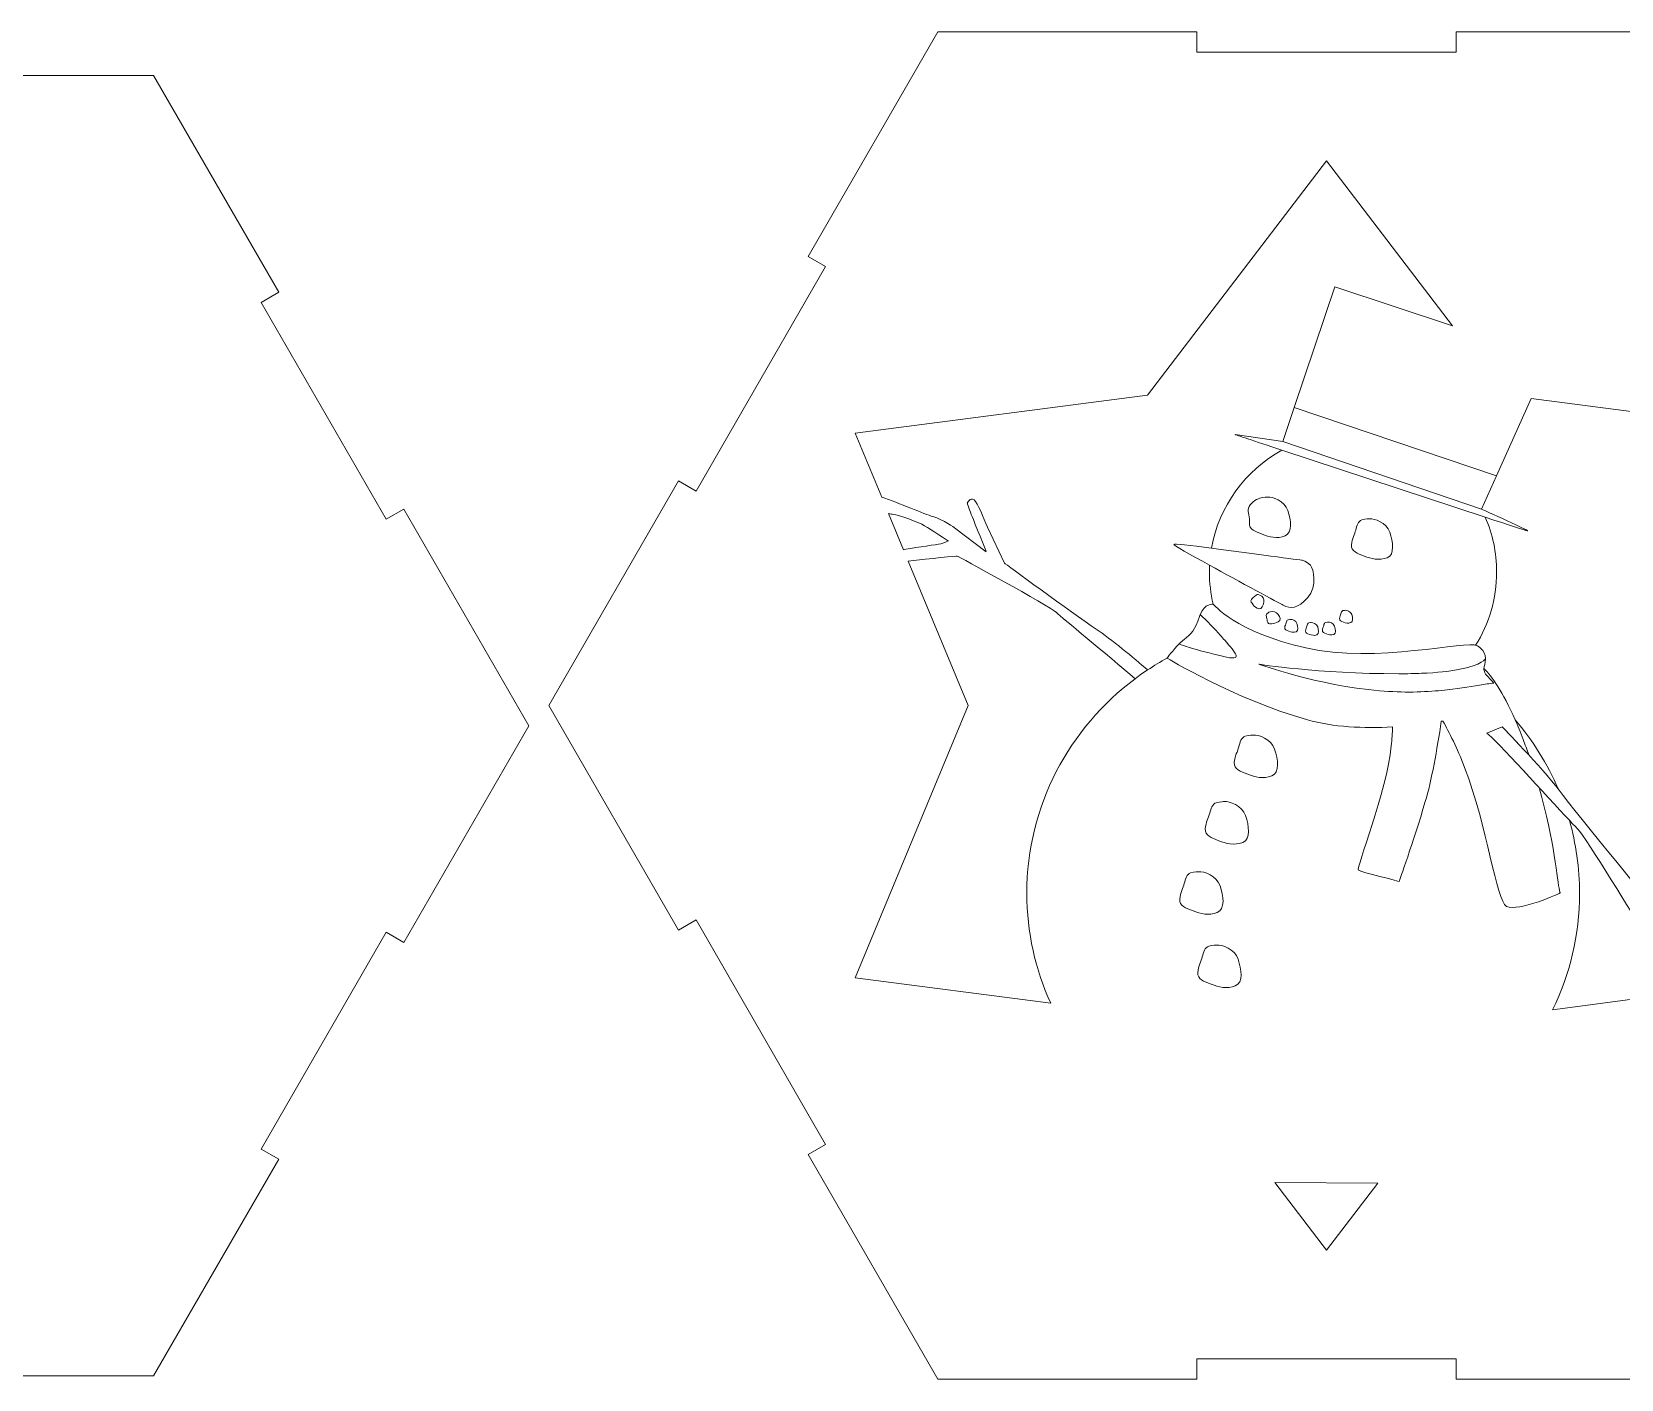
# Model space of a CAD drawing. Header units: millimetres. Extents: x -1983 to 1983, y -412 to 412.
# Drawn here: x 1519.6 to 1755.6, y 206.1 to 406.1 of the extents above; entities that cross this region are included whole.
import ezdxf

# ---------------------------------------------------------------- set-up
doc = ezdxf.new("R2010")
doc.units = ezdxf.units.MM
doc.header["$MEASUREMENT"] = 0
doc.layers.add('Camada 1', color=7, linetype='Continuous')

msp = doc.modelspace()

# ---------------------------------------------------------------- linework, layer by layer
at = {"layer": 'Camada 1', "color": 250, "lineweight": 9}
for points, knots in [([(1769.5867, 206.0891), (1769.5867, 206.0891), (1788.8317, 239.4223), (1788.8317, 239.4223), (1788.8317, 239.4223), (1788.8317, 239.4223), (1786.2337, 240.9223), (1786.2337, 240.9223), (1786.2337, 240.9223), (1786.2337, 240.9223), (1805.4787, 274.2557), (1805.4787, 274.2557), (1805.4787, 274.2557), (1805.4787, 274.2557), (1808.0767, 272.7557), (1808.0767, 272.7557), (1808.0767, 272.7557), (1808.0767, 272.7557), (1827.3218, 306.089), (1827.3218, 306.089), (1827.3218, 306.089), (1827.3218, 306.089), (1808.0767, 339.4223), (1808.0767, 339.4223), (1808.0767, 339.4223), (1808.0767, 339.4223), (1805.4787, 337.9223), (1805.4787, 337.9223), (1805.4787, 337.9223), (1805.4787, 337.9223), (1786.2337, 371.2556), (1786.2337, 371.2556), (1786.2337, 371.2556), (1786.2337, 371.2556), (1788.8317, 372.7556), (1788.8317, 372.7556), (1788.8317, 372.7556), (1788.8317, 372.7556), (1769.5867, 406.0889), (1769.5867, 406.0889), (1769.5867, 406.0889), (1769.5867, 406.0889), (1731.0968, 406.0889), (1731.0968, 406.0889), (1731.0968, 406.0889), (1731.0968, 406.0889), (1731.0968, 403.0889), (1731.0968, 403.0889), (1731.0968, 403.0889), (1731.0968, 403.0889), (1692.6068, 403.0889), (1692.6068, 403.0889), (1692.6068, 403.0889), (1692.6068, 403.0889), (1692.6068, 406.0889), (1692.6068, 406.0889), (1692.6068, 406.0889), (1692.6068, 406.0889), (1654.1168, 406.0889), (1654.1168, 406.0889), (1654.1168, 406.0889), (1654.1168, 406.0889), (1634.8719, 372.7556), (1634.8719, 372.7556), (1634.8719, 372.7556), (1634.8719, 372.7556), (1637.4699, 371.2556), (1637.4699, 371.2556), (1637.4699, 371.2556), (1637.4699, 371.2556), (1618.2249, 337.9223), (1618.2249, 337.9223), (1618.2249, 337.9223), (1618.2249, 337.9223), (1615.6269, 339.4223), (1615.6269, 339.4223), (1615.6269, 339.4223), (1615.6269, 339.4223), (1596.3818, 306.089), (1596.3818, 306.089), (1596.3818, 306.089), (1596.3818, 306.089), (1615.6269, 272.7557), (1615.6269, 272.7557), (1615.6269, 272.7557), (1615.6269, 272.7557), (1618.2249, 274.2557), (1618.2249, 274.2557), (1618.2249, 274.2557), (1618.2249, 274.2557), (1637.4699, 240.9223), (1637.4699, 240.9223), (1637.4699, 240.9223), (1637.4699, 240.9223), (1634.8719, 239.4223), (1634.8719, 239.4223), (1634.8719, 239.4223), (1634.8719, 239.4223), (1654.1168, 206.0891), (1654.1168, 206.0891), (1654.1168, 206.0891), (1654.1168, 206.0891), (1692.6068, 206.0891), (1692.6068, 206.0891), (1692.6068, 206.0891), (1692.6068, 206.0891), (1692.6068, 209.0891), (1692.6068, 209.0891), (1692.6068, 209.0891), (1692.6068, 209.0891), (1731.0968, 209.0891), (1731.0968, 209.0891), (1731.0968, 209.0891), (1731.0968, 209.0891), (1731.0968, 206.0891), (1731.0968, 206.0891), (1731.0968, 206.0891), (1731.0968, 206.0891), (1769.5867, 206.0891), (1769.5867, 206.0891)], [0, 0, 0, 0, 0.03225806, 0.03225806, 0.03225806, 0.03225806, 0.06451613, 0.06451613, 0.06451613, 0.06451613, 0.09677419, 0.09677419, 0.09677419, 0.09677419, 0.12903226, 0.12903226, 0.12903226, 0.12903226, 0.16129032, 0.16129032, 0.16129032, 0.16129032, 0.19354839, 0.19354839, 0.19354839, 0.19354839, 0.22580645, 0.22580645, 0.22580645, 0.22580645, 0.25806452, 0.25806452, 0.25806452, 0.25806452, 0.29032258, 0.29032258, 0.29032258, 0.29032258, 0.32258065, 0.32258065, 0.32258065, 0.32258065, 0.35483871, 0.35483871, 0.35483871, 0.35483871, 0.38709677, 0.38709677, 0.38709677, 0.38709677, 0.41935484, 0.41935484, 0.41935484, 0.41935484, 0.4516129, 0.4516129, 0.4516129, 0.4516129, 0.48387097, 0.48387097, 0.48387097, 0.48387097, 0.51612903, 0.51612903, 0.51612903, 0.51612903, 0.5483871, 0.5483871, 0.5483871, 0.5483871, 0.58064516, 0.58064516, 0.58064516, 0.58064516, 0.61290323, 0.61290323, 0.61290323, 0.61290323, 0.64516129, 0.64516129, 0.64516129, 0.64516129, 0.67741935, 0.67741935, 0.67741935, 0.67741935, 0.70967742, 0.70967742, 0.70967742, 0.70967742, 0.74193548, 0.74193548, 0.74193548, 0.74193548, 0.77419355, 0.77419355, 0.77419355, 0.77419355, 0.80645161, 0.80645161, 0.80645161, 0.80645161, 0.83870968, 0.83870968, 0.83870968, 0.83870968, 0.87096774, 0.87096774, 0.87096774, 0.87096774, 0.90322581, 0.90322581, 0.90322581, 0.90322581, 0.93548387, 0.93548387, 0.93548387, 0.93548387, 1, 1, 1, 1]), ([(1463.3818, 399.589), (1463.3818, 399.589), (1426.2389, 399.589), (1426.2389, 399.589), (1426.2389, 399.589), (1426.2389, 399.589), (1407.6675, 367.4223), (1407.6675, 367.4223), (1407.6675, 367.4223), (1407.6675, 367.4223), (1410.2655, 365.9223), (1410.2655, 365.9223), (1410.2655, 365.9223), (1410.2655, 365.9223), (1391.6941, 333.7557), (1391.6941, 333.7557), (1391.6941, 333.7557), (1391.6941, 333.7557), (1389.096, 335.2557), (1389.096, 335.2557), (1389.096, 335.2557), (1389.096, 335.2557), (1370.5246, 303.089), (1370.5246, 303.089), (1370.5246, 303.089), (1370.5246, 303.089), (1389.096, 270.9223), (1389.096, 270.9223), (1389.096, 270.9223), (1389.096, 270.9223), (1391.6941, 272.4223), (1391.6941, 272.4223), (1391.6941, 272.4223), (1391.6941, 272.4223), (1410.2655, 240.2557), (1410.2655, 240.2557), (1410.2655, 240.2557), (1410.2655, 240.2557), (1407.6675, 238.7557), (1407.6675, 238.7557), (1407.6675, 238.7557), (1407.6675, 238.7557), (1426.2389, 206.589), (1426.2389, 206.589), (1426.2389, 206.589), (1426.2389, 206.589), (1463.3818, 206.589), (1463.3818, 206.589), (1463.3818, 206.589), (1463.3818, 206.589), (1463.3818, 209.589), (1463.3818, 209.589), (1463.3818, 209.589), (1463.3818, 209.589), (1500.5246, 209.589), (1500.5246, 209.589), (1500.5246, 209.589), (1500.5246, 209.589), (1500.5246, 206.589), (1500.5246, 206.589), (1500.5246, 206.589), (1500.5246, 206.589), (1537.6675, 206.589), (1537.6675, 206.589), (1537.6675, 206.589), (1537.6675, 206.589), (1556.2389, 238.7557), (1556.2389, 238.7557), (1556.2389, 238.7557), (1556.2389, 238.7557), (1553.6409, 240.2557), (1553.6409, 240.2557), (1553.6409, 240.2557), (1553.6409, 240.2557), (1572.2123, 272.4223), (1572.2123, 272.4223), (1572.2123, 272.4223), (1572.2123, 272.4223), (1574.8104, 270.9223), (1574.8104, 270.9223), (1574.8104, 270.9223), (1574.8104, 270.9223), (1593.3818, 303.089), (1593.3818, 303.089), (1593.3818, 303.089), (1593.3818, 303.089), (1574.8104, 335.2557), (1574.8104, 335.2557), (1574.8104, 335.2557), (1574.8104, 335.2557), (1572.2123, 333.7557), (1572.2123, 333.7557), (1572.2123, 333.7557), (1572.2123, 333.7557), (1553.6409, 365.9223), (1553.6409, 365.9223), (1553.6409, 365.9223), (1553.6409, 365.9223), (1556.2389, 367.4223), (1556.2389, 367.4223), (1556.2389, 367.4223), (1556.2389, 367.4223), (1537.6675, 399.589), (1537.6675, 399.589), (1537.6675, 399.589), (1537.6675, 399.589), (1500.5246, 399.589), (1500.5246, 399.589), (1500.5246, 399.589), (1500.5246, 399.589), (1500.5246, 396.589), (1500.5246, 396.589), (1500.5246, 396.589), (1500.5246, 396.589), (1463.3818, 396.589), (1463.3818, 396.589), (1463.3818, 396.589), (1463.3818, 396.589), (1463.3818, 399.589), (1463.3818, 399.589)], [0, 0, 0, 0, 0.03225806, 0.03225806, 0.03225806, 0.03225806, 0.06451613, 0.06451613, 0.06451613, 0.06451613, 0.09677419, 0.09677419, 0.09677419, 0.09677419, 0.12903226, 0.12903226, 0.12903226, 0.12903226, 0.16129032, 0.16129032, 0.16129032, 0.16129032, 0.19354839, 0.19354839, 0.19354839, 0.19354839, 0.22580645, 0.22580645, 0.22580645, 0.22580645, 0.25806452, 0.25806452, 0.25806452, 0.25806452, 0.29032258, 0.29032258, 0.29032258, 0.29032258, 0.32258065, 0.32258065, 0.32258065, 0.32258065, 0.35483871, 0.35483871, 0.35483871, 0.35483871, 0.38709677, 0.38709677, 0.38709677, 0.38709677, 0.41935484, 0.41935484, 0.41935484, 0.41935484, 0.4516129, 0.4516129, 0.4516129, 0.4516129, 0.48387097, 0.48387097, 0.48387097, 0.48387097, 0.51612903, 0.51612903, 0.51612903, 0.51612903, 0.5483871, 0.5483871, 0.5483871, 0.5483871, 0.58064516, 0.58064516, 0.58064516, 0.58064516, 0.61290323, 0.61290323, 0.61290323, 0.61290323, 0.64516129, 0.64516129, 0.64516129, 0.64516129, 0.67741935, 0.67741935, 0.67741935, 0.67741935, 0.70967742, 0.70967742, 0.70967742, 0.70967742, 0.74193548, 0.74193548, 0.74193548, 0.74193548, 0.77419355, 0.77419355, 0.77419355, 0.77419355, 0.80645161, 0.80645161, 0.80645161, 0.80645161, 0.83870968, 0.83870968, 0.83870968, 0.83870968, 0.87096774, 0.87096774, 0.87096774, 0.87096774, 0.90322581, 0.90322581, 0.90322581, 0.90322581, 0.93548387, 0.93548387, 0.93548387, 0.93548387, 1, 1, 1, 1]), ([(1711.8518, 386.9177), (1711.8518, 386.9177), (1730.5884, 362.4354), (1730.5884, 362.4354), (1730.5884, 362.4354), (1730.5884, 362.4354), (1713.0828, 368.2416), (1713.0828, 368.2416), (1713.0828, 368.2416), (1713.0828, 368.2416), (1707.0522, 350.3347), (1707.0522, 350.3347), (1707.0522, 350.3347), (1707.0522, 350.3347), (1705.3472, 345.2722), (1705.3472, 345.2722), (1705.3472, 345.2722), (1705.3472, 345.2722), (1698.2831, 346.2994), (1698.2831, 346.2994), (1698.2831, 346.2994), (1698.2831, 346.2994), (1701.0671, 345.379), (1705.2251, 344.0055), (1705.2251, 344.0055), (1699.7991, 340.976), (1695.8665, 335.6854), (1694.7716, 329.4478), (1694.7716, 329.4478), (1691.6153, 329.8456), (1689.1561, 330.1197), (1689.1705, 330.0058), (1689.1705, 330.0058), (1689.1858, 329.8814), (1691.558, 328.5324), (1694.4887, 326.9113), (1694.4887, 326.9113), (1694.4725, 326.5767), (1694.4644, 326.2403), (1694.4644, 325.9018), (1694.4644, 325.9018), (1694.4644, 324.2678), (1694.6572, 322.6773), (1695.0217, 321.1516), (1695.0217, 321.1516), (1695.0217, 321.1516), (1693.7638, 321.2472), (1693.0939, 319.5828), (1693.0939, 319.5828), (1693.0564, 319.4892), (1693.0202, 319.3901), (1692.9866, 319.2851), (1692.9866, 319.2851), (1692.3554, 317.3116), (1691.7238, 316.6799), (1690.6975, 315.8911), (1690.6975, 315.8911), (1690.4756, 315.7197), (1690.2312, 315.4933), (1689.9845, 315.2431), (1689.9845, 315.2431), (1689.0926, 314.3385), (1688.1729, 313.1262), (1688.1729, 313.1262), (1688.1729, 313.1262), (1687.1873, 312.58), (1686.2274, 311.9955), (1685.2947, 311.3742), (1685.2947, 311.3742), (1683.1555, 313.2085), (1679.904, 315.915), (1677.6431, 317.4252), (1677.6431, 317.4252), (1674.002, 319.8577), (1664.0313, 327.2176), (1664.0313, 327.2176), (1664.0313, 327.2176), (1664.0313, 327.2176), (1661.5022, 332.5795), (1661.5022, 332.5795), (1661.5022, 332.5795), (1660.8979, 333.8676), (1660.0852, 336.209), (1659.5075, 336.6152), (1659.5075, 336.6152), (1658.9304, 337.0208), (1658.4974, 336.1608), (1658.4974, 336.1608), (1658.4974, 336.1608), (1658.4974, 336.1608), (1658.888, 334.9364), (1659.2298, 334.1347), (1659.2298, 334.1347), (1659.5721, 333.3328), (1661.3312, 328.9014), (1661.3312, 328.9014), (1661.3312, 328.9014), (1661.3312, 328.9014), (1656.632, 332.4665), (1656.632, 332.4665), (1656.632, 332.4665), (1656.632, 332.4665), (1655.0068, 333.6531), (1653.4029, 334.1339), (1653.4029, 334.1339), (1652.243, 334.4813), (1648.3104, 336.1485), (1645.7948, 337.0187), (1645.7948, 337.0187), (1645.7948, 337.0187), (1641.8523, 346.503), (1641.8523, 346.503), (1641.8523, 346.503), (1641.8523, 346.503), (1685.2521, 352.1613), (1685.2521, 352.1613), (1685.2521, 352.1613), (1685.2521, 352.1613), (1711.8518, 386.9177), (1711.8518, 386.9177)], [0, 0, 0, 0, 0.03225806, 0.03225806, 0.03225806, 0.03225806, 0.06451613, 0.06451613, 0.06451613, 0.06451613, 0.09677419, 0.09677419, 0.09677419, 0.09677419, 0.12903226, 0.12903226, 0.12903226, 0.12903226, 0.16129032, 0.16129032, 0.16129032, 0.16129032, 0.19354839, 0.19354839, 0.19354839, 0.19354839, 0.22580645, 0.22580645, 0.22580645, 0.22580645, 0.25806452, 0.25806452, 0.25806452, 0.25806452, 0.29032258, 0.29032258, 0.29032258, 0.29032258, 0.32258065, 0.32258065, 0.32258065, 0.32258065, 0.35483871, 0.35483871, 0.35483871, 0.35483871, 0.38709677, 0.38709677, 0.38709677, 0.38709677, 0.41935484, 0.41935484, 0.41935484, 0.41935484, 0.4516129, 0.4516129, 0.4516129, 0.4516129, 0.48387097, 0.48387097, 0.48387097, 0.48387097, 0.51612903, 0.51612903, 0.51612903, 0.51612903, 0.5483871, 0.5483871, 0.5483871, 0.5483871, 0.58064516, 0.58064516, 0.58064516, 0.58064516, 0.61290323, 0.61290323, 0.61290323, 0.61290323, 0.64516129, 0.64516129, 0.64516129, 0.64516129, 0.67741935, 0.67741935, 0.67741935, 0.67741935, 0.70967742, 0.70967742, 0.70967742, 0.70967742, 0.74193548, 0.74193548, 0.74193548, 0.74193548, 0.77419355, 0.77419355, 0.77419355, 0.77419355, 0.80645161, 0.80645161, 0.80645161, 0.80645161, 0.83870968, 0.83870968, 0.83870968, 0.83870968, 0.87096774, 0.87096774, 0.87096774, 0.87096774, 0.90322581, 0.90322581, 0.90322581, 0.90322581, 0.93548387, 0.93548387, 0.93548387, 0.93548387, 1, 1, 1, 1]), ([(1742.2655, 351.664), (1742.2655, 351.664), (1781.8513, 346.503), (1781.8513, 346.503), (1781.8513, 346.503), (1781.8513, 346.503), (1765.0514, 306.089), (1765.0514, 306.089), (1765.0514, 306.089), (1765.0514, 306.089), (1781.8513, 265.675), (1781.8513, 265.675), (1781.8513, 265.675), (1781.8513, 265.675), (1767.2055, 263.7654), (1767.2055, 263.7654), (1767.2055, 263.7654), (1766.1724, 266.16), (1764.7145, 269.1867), (1764.3597, 270.1766), (1764.3597, 270.1766), (1764.0415, 271.0646), (1763.4992, 271.9481), (1763.0867, 272.5501), (1763.0867, 272.5501), (1763.0867, 272.5501), (1767.6042, 271.0261), (1768.4232, 270.7264), (1768.4232, 270.7264), (1769.2419, 270.4269), (1770.4847, 270.101), (1770.4847, 270.101), (1770.4847, 270.101), (1770.4847, 270.101), (1771.3213, 270.5787), (1770.8854, 271.1342), (1770.8854, 271.1342), (1770.4496, 271.6892), (1768.069, 272.3779), (1766.7508, 272.9135), (1766.7508, 272.9135), (1766.7508, 272.9135), (1761.2634, 275.158), (1761.2634, 275.158), (1761.2634, 275.158), (1761.2634, 275.158), (1749.0213, 289.9982), (1746.4015, 293.5058), (1746.4015, 293.5058), (1746.3643, 293.5556), (1746.3264, 293.6062), (1746.288, 293.6565), (1746.288, 293.6565), (1744.6801, 297.421), (1742.5016, 300.8946), (1739.8581, 303.9743), (1739.8581, 303.9743), (1738.0228, 308.1555), (1736.4231, 310.407), (1735.228, 311.5887), (1735.228, 311.5887), (1735.2547, 311.9641), (1735.4343, 312.3523), (1735.4717, 312.9897), (1735.4717, 312.9897), (1735.4737, 313.0196), (1735.4745, 313.0496), (1735.475, 313.0791), (1735.475, 313.0791), (1735.4913, 314.3596), (1734.2084, 314.9632), (1734.2084, 314.9632), (1734.2084, 314.9632), (1734.1557, 314.9951), (1734.0864, 315.0207), (1734.0011, 315.0412), (1734.0011, 315.0412), (1735.982, 318.2041), (1737.1238, 321.9225), (1737.1238, 325.9018), (1737.1238, 325.9018), (1737.1238, 328.7903), (1736.5221, 331.5412), (1735.4347, 334.0419), (1735.4347, 334.0419), (1738.9966, 332.8717), (1741.403, 332.085), (1741.6558, 332.0127), (1741.6558, 332.0127), (1742.7604, 331.6973), (1734.8648, 335.2449), (1734.8648, 335.2449), (1734.8648, 335.2449), (1734.8648, 335.2449), (1737.0902, 340.1823), (1737.0902, 340.1823), (1737.0902, 340.1823), (1737.0902, 340.1823), (1742.2655, 351.664), (1742.2655, 351.664)], [0, 0, 0, 0, 0.03846154, 0.03846154, 0.03846154, 0.03846154, 0.07692308, 0.07692308, 0.07692308, 0.07692308, 0.11538462, 0.11538462, 0.11538462, 0.11538462, 0.15384615, 0.15384615, 0.15384615, 0.15384615, 0.19230769, 0.19230769, 0.19230769, 0.19230769, 0.23076923, 0.23076923, 0.23076923, 0.23076923, 0.26923077, 0.26923077, 0.26923077, 0.26923077, 0.30769231, 0.30769231, 0.30769231, 0.30769231, 0.34615385, 0.34615385, 0.34615385, 0.34615385, 0.38461538, 0.38461538, 0.38461538, 0.38461538, 0.42307692, 0.42307692, 0.42307692, 0.42307692, 0.46153846, 0.46153846, 0.46153846, 0.46153846, 0.5, 0.5, 0.5, 0.5, 0.53846154, 0.53846154, 0.53846154, 0.53846154, 0.57692308, 0.57692308, 0.57692308, 0.57692308, 0.61538462, 0.61538462, 0.61538462, 0.61538462, 0.65384615, 0.65384615, 0.65384615, 0.65384615, 0.69230769, 0.69230769, 0.69230769, 0.69230769, 0.73076923, 0.73076923, 0.73076923, 0.73076923, 0.76923077, 0.76923077, 0.76923077, 0.76923077, 0.80769231, 0.80769231, 0.80769231, 0.80769231, 0.84615385, 0.84615385, 0.84615385, 0.84615385, 0.88461538, 0.88461538, 0.88461538, 0.88461538, 0.92307692, 0.92307692, 0.92307692, 0.92307692, 1, 1, 1, 1]), ([(1703.102, 337.0303), (1703.8124, 337.1093), (1705.6279, 336.4779), (1706.1013, 335.057), (1706.1013, 335.057), (1706.575, 333.6363), (1706.8908, 331.7421), (1705.7067, 331.2684), (1705.7067, 331.2684), (1704.5227, 330.7948), (1703.3388, 331.1104), (1702.3128, 331.5052), (1702.3128, 331.5052), (1701.2865, 331.8999), (1700.3395, 332.2155), (1700.4185, 333.1627), (1700.4185, 333.1627), (1700.4973, 334.11), (1700.1024, 334.7416), (1700.2605, 335.3728), (1700.2605, 335.3728), (1700.4183, 336.0043), (1701.4051, 336.7147), (1701.9575, 336.8725), (1701.9575, 336.8725), (1702.5102, 337.0305), (1703.102, 337.0303), (1703.102, 337.0303)], [0, 0, 0, 0, 0.125, 0.125, 0.125, 0.125, 0.25, 0.25, 0.25, 0.25, 0.375, 0.375, 0.375, 0.375, 0.5, 0.5, 0.5, 0.5, 0.625, 0.625, 0.625, 0.625, 0.75, 0.75, 0.75, 0.75, 1, 1, 1, 1]), ([(1649.0376, 329.2178), (1649.0376, 329.2178), (1646.8028, 334.5937), (1646.8028, 334.5937), (1646.8028, 334.5937), (1647.102, 334.5158), (1647.3459, 334.4628), (1647.4958, 334.4488), (1647.4958, 334.4488), (1648.3459, 334.369), (1651.238, 333.3263), (1652.1735, 332.7545), (1652.1735, 332.7545), (1653.1093, 332.1825), (1655.702, 330.5311), (1655.702, 330.5311), (1655.702, 330.5311), (1655.702, 330.5311), (1655.2156, 330.2689), (1654.5849, 330.1089), (1654.5849, 330.1089), (1653.9543, 329.9485), (1651.1743, 329.6166), (1649.3834, 329.2796), (1649.3834, 329.2796), (1649.2785, 329.26), (1649.1625, 329.2394), (1649.0376, 329.2178)], [0, 0, 0, 0, 0.125, 0.125, 0.125, 0.125, 0.25, 0.25, 0.25, 0.25, 0.375, 0.375, 0.375, 0.375, 0.5, 0.5, 0.5, 0.5, 0.625, 0.625, 0.625, 0.625, 0.75, 0.75, 0.75, 0.75, 1, 1, 1, 1]), ([(1718.2567, 333.7944), (1718.9672, 333.8732), (1720.7824, 333.2417), (1721.2561, 331.8211), (1721.2561, 331.8211), (1721.7297, 330.4002), (1722.0455, 328.5059), (1720.8615, 328.0325), (1720.8615, 328.0325), (1719.6774, 327.5589), (1718.4935, 327.8745), (1717.4675, 328.2691), (1717.4675, 328.2691), (1716.4412, 328.6639), (1715.4942, 328.9795), (1715.5732, 329.9266), (1715.5732, 329.9266), (1715.652, 330.8738), (1716.0466, 331.5055), (1716.2044, 332.1367), (1716.2044, 332.1367), (1716.3624, 332.7681), (1716.5599, 333.4788), (1717.1123, 333.6366), (1717.1123, 333.6366), (1717.6649, 333.7946), (1718.2567, 333.7944), (1718.2567, 333.7944)], [0, 0, 0, 0, 0.125, 0.125, 0.125, 0.125, 0.25, 0.25, 0.25, 0.25, 0.375, 0.375, 0.375, 0.375, 0.5, 0.5, 0.5, 0.5, 0.625, 0.625, 0.625, 0.625, 0.75, 0.75, 0.75, 0.75, 1, 1, 1, 1]), ([(1670.9015, 261.8877), (1670.9015, 261.8877), (1641.8523, 265.675), (1641.8523, 265.675), (1641.8523, 265.675), (1641.8523, 265.675), (1658.6522, 306.089), (1658.6522, 306.089), (1658.6522, 306.089), (1658.6522, 306.089), (1649.7364, 327.5369), (1649.7364, 327.5369), (1649.7364, 327.5369), (1652.9846, 327.8915), (1657.0068, 328.2749), (1657.0068, 328.2749), (1657.0068, 328.2749), (1657.0068, 328.2749), (1670.65, 320.9199), (1671.7407, 319.8941), (1671.7407, 319.8941), (1672.5213, 319.1596), (1679.2715, 313.6502), (1683.4506, 310.0711), (1683.4506, 310.0711), (1673.6616, 302.7437), (1667.3491, 291.2068), (1667.3491, 278.2282), (1667.3491, 278.2282), (1667.3491, 272.4084), (1668.6186, 266.8786), (1670.9015, 261.8877)], [0, 0, 0, 0, 0.11111111, 0.11111111, 0.11111111, 0.11111111, 0.22222222, 0.22222222, 0.22222222, 0.22222222, 0.33333333, 0.33333333, 0.33333333, 0.33333333, 0.44444444, 0.44444444, 0.44444444, 0.44444444, 0.55555556, 0.55555556, 0.55555556, 0.55555556, 0.66666667, 0.66666667, 0.66666667, 0.66666667, 0.77777778, 0.77777778, 0.77777778, 0.77777778, 1, 1, 1, 1]), ([(1702.0667, 322.4355), (1702.2738, 322.3412), (1702.6673, 321.8724), (1702.5649, 321.4065), (1702.5649, 321.4065), (1702.4626, 320.9406), (1702.2398, 320.3712), (1701.8385, 320.4349), (1701.8385, 320.4349), (1701.4374, 320.4986), (1701.1651, 320.7783), (1700.9492, 321.0536), (1700.9492, 321.0536), (1700.733, 321.329), (1700.5255, 321.5699), (1700.7016, 321.8159), (1700.7016, 321.8159), (1700.8777, 322.062), (1701.0887, 322.1705), (1701.235, 322.3173), (1701.235, 322.3173), (1701.3812, 322.4644), (1701.5511, 322.6263), (1701.7281, 322.5793), (1701.7281, 322.5793), (1701.905, 322.5324), (1702.0667, 322.4355), (1702.0667, 322.4355)], [0, 0, 0, 0, 0.125, 0.125, 0.125, 0.125, 0.25, 0.25, 0.25, 0.25, 0.375, 0.375, 0.375, 0.375, 0.5, 0.5, 0.5, 0.5, 0.625, 0.625, 0.625, 0.625, 0.75, 0.75, 0.75, 0.75, 1, 1, 1, 1]), ([(1703.2803, 319.924), (1703.4654, 320.0566), (1704.068, 320.1636), (1704.4208, 319.8427), (1704.4208, 319.8427), (1704.7735, 319.5214), (1705.156, 319.0442), (1704.9005, 318.7283), (1704.9005, 318.7283), (1704.6454, 318.4125), (1704.2671, 318.3161), (1703.9205, 318.2661), (1703.9205, 318.2661), (1703.5741, 318.216), (1703.262, 318.1563), (1703.1364, 318.4319), (1703.1364, 318.4319), (1703.0109, 318.7075), (1703.0221, 318.9443), (1702.9681, 319.1443), (1702.9681, 319.1443), (1702.9136, 319.3443), (1702.8579, 319.5723), (1702.9868, 319.7021), (1702.9868, 319.7021), (1703.1158, 319.8321), (1703.2803, 319.924), (1703.2803, 319.924)], [0, 0, 0, 0, 0.125, 0.125, 0.125, 0.125, 0.25, 0.25, 0.25, 0.25, 0.375, 0.375, 0.375, 0.375, 0.5, 0.5, 0.5, 0.5, 0.625, 0.625, 0.625, 0.625, 0.75, 0.75, 0.75, 0.75, 1, 1, 1, 1]), ([(1706.5087, 318.8784), (1706.7349, 318.9034), (1707.313, 318.7025), (1707.4637, 318.25), (1707.4637, 318.25), (1707.6146, 317.7975), (1707.7153, 317.194), (1707.3381, 317.0433), (1707.3381, 317.0433), (1706.961, 316.8926), (1706.584, 316.9931), (1706.2572, 317.1189), (1706.2572, 317.1189), (1705.9304, 317.2446), (1705.6288, 317.3449), (1705.654, 317.6465), (1705.654, 317.6465), (1705.679, 317.9484), (1705.8047, 318.1494), (1705.8551, 318.3505), (1705.8551, 318.3505), (1705.9052, 318.5516), (1705.9681, 318.7779), (1706.144, 318.8282), (1706.144, 318.8282), (1706.3201, 318.8784), (1706.5087, 318.8784), (1706.5087, 318.8784)], [0, 0, 0, 0, 0.125, 0.125, 0.125, 0.125, 0.25, 0.25, 0.25, 0.25, 0.375, 0.375, 0.375, 0.375, 0.5, 0.5, 0.5, 0.5, 0.625, 0.625, 0.625, 0.625, 0.75, 0.75, 0.75, 0.75, 1, 1, 1, 1]), ([(1714.6406, 320.2207), (1714.8669, 320.2461), (1715.4449, 320.0448), (1715.5958, 319.5923), (1715.5958, 319.5923), (1715.7465, 319.14), (1715.8473, 318.5367), (1715.4701, 318.3858), (1715.4701, 318.3858), (1715.0929, 318.2351), (1714.7159, 318.3354), (1714.3891, 318.4614), (1714.3891, 318.4614), (1714.0623, 318.5869), (1713.7607, 318.6874), (1713.7859, 318.9893), (1713.7859, 318.9893), (1713.8109, 319.2909), (1713.9366, 319.492), (1713.987, 319.693), (1713.987, 319.693), (1714.0372, 319.8939), (1714.1, 320.1204), (1714.2759, 320.1707), (1714.2759, 320.1707), (1714.452, 320.2209), (1714.6406, 320.2207), (1714.6406, 320.2207)], [0, 0, 0, 0, 0.125, 0.125, 0.125, 0.125, 0.25, 0.25, 0.25, 0.25, 0.375, 0.375, 0.375, 0.375, 0.5, 0.5, 0.5, 0.5, 0.625, 0.625, 0.625, 0.625, 0.75, 0.75, 0.75, 0.75, 1, 1, 1, 1]), ([(1709.5892, 318.4052), (1709.8154, 318.4308), (1710.3935, 318.2295), (1710.5442, 317.777), (1710.5442, 317.777), (1710.6951, 317.3245), (1710.7956, 316.7212), (1710.4187, 316.5705), (1710.4187, 316.5705), (1710.0415, 316.4198), (1709.6645, 316.5202), (1709.3377, 316.6459), (1709.3377, 316.6459), (1709.0107, 316.7716), (1708.7091, 316.8722), (1708.7345, 317.1738), (1708.7345, 317.1738), (1708.7595, 317.4754), (1708.8852, 317.6767), (1708.9353, 317.8775), (1708.9353, 317.8775), (1708.9857, 318.0784), (1709.0486, 318.3051), (1709.2245, 318.3555), (1709.2245, 318.3555), (1709.4004, 318.4054), (1709.5892, 318.4052), (1709.5892, 318.4052)], [0, 0, 0, 0, 0.125, 0.125, 0.125, 0.125, 0.25, 0.25, 0.25, 0.25, 0.375, 0.375, 0.375, 0.375, 0.5, 0.5, 0.5, 0.5, 0.625, 0.625, 0.625, 0.625, 0.75, 0.75, 0.75, 0.75, 1, 1, 1, 1]), ([(1712.0957, 318.4762), (1712.322, 318.5014), (1712.9, 318.3001), (1713.0507, 317.8478), (1713.0507, 317.8478), (1713.2016, 317.3953), (1713.3024, 316.7921), (1712.9252, 316.6409), (1712.9252, 316.6409), (1712.548, 316.4905), (1712.1711, 316.5908), (1711.8443, 316.7167), (1711.8443, 316.7167), (1711.5175, 316.8424), (1711.2158, 316.9428), (1711.241, 317.2446), (1711.241, 317.2446), (1711.266, 317.546), (1711.3917, 317.7471), (1711.4421, 317.9484), (1711.4421, 317.9484), (1711.4923, 318.1494), (1711.5551, 318.3757), (1711.731, 318.4259), (1711.731, 318.4259), (1711.9071, 318.4765), (1712.0957, 318.4762), (1712.0957, 318.4762)], [0, 0, 0, 0, 0.125, 0.125, 0.125, 0.125, 0.25, 0.25, 0.25, 0.25, 0.375, 0.375, 0.375, 0.375, 0.5, 0.5, 0.5, 0.5, 0.625, 0.625, 0.625, 0.625, 0.75, 0.75, 0.75, 0.75, 1, 1, 1, 1]), ([(1700.9845, 301.6907), (1701.7315, 301.7736), (1703.6404, 301.1097), (1704.1386, 299.6156), (1704.1386, 299.6156), (1704.6365, 298.1213), (1704.9685, 296.1293), (1703.7235, 295.6314), (1703.7235, 295.6314), (1702.4783, 295.1334), (1701.2333, 295.4654), (1700.1543, 295.8802), (1700.1543, 295.8802), (1699.0751, 296.2955), (1698.0792, 296.6273), (1698.1623, 297.6234), (1698.1623, 297.6234), (1698.2454, 298.6195), (1698.6602, 299.2839), (1698.826, 299.9476), (1698.826, 299.9476), (1698.9922, 300.6115), (1699.1998, 301.3586), (1699.7808, 301.5248), (1699.7808, 301.5248), (1700.3619, 301.6907), (1700.9845, 301.6907), (1700.9845, 301.6907)], [0, 0, 0, 0, 0.125, 0.125, 0.125, 0.125, 0.25, 0.25, 0.25, 0.25, 0.375, 0.375, 0.375, 0.375, 0.5, 0.5, 0.5, 0.5, 0.625, 0.625, 0.625, 0.625, 0.75, 0.75, 0.75, 0.75, 1, 1, 1, 1]), ([(1696.6736, 291.8318), (1697.4206, 291.9149), (1699.3296, 291.251), (1699.8277, 289.7569), (1699.8277, 289.7569), (1700.3257, 288.2626), (1700.6577, 286.2706), (1699.4127, 285.7726), (1699.4127, 285.7726), (1698.1675, 285.2747), (1696.9225, 285.6064), (1695.8435, 286.0217), (1695.8435, 286.0217), (1694.7642, 286.4366), (1693.7683, 286.7687), (1693.8514, 287.7646), (1693.8514, 287.7646), (1693.9345, 288.7606), (1694.3494, 289.4251), (1694.5154, 290.0889), (1694.5154, 290.0889), (1694.6814, 290.7528), (1694.8891, 291.5), (1695.4699, 291.666), (1695.4699, 291.666), (1696.051, 291.8322), (1696.6736, 291.8318), (1696.6736, 291.8318)], [0, 0, 0, 0, 0.125, 0.125, 0.125, 0.125, 0.25, 0.25, 0.25, 0.25, 0.375, 0.375, 0.375, 0.375, 0.5, 0.5, 0.5, 0.5, 0.625, 0.625, 0.625, 0.625, 0.75, 0.75, 0.75, 0.75, 1, 1, 1, 1]), ([(1757.708, 262.5273), (1757.708, 262.5273), (1745.4297, 260.9265), (1745.4297, 260.9265), (1745.4297, 260.9265), (1747.9983, 266.1645), (1749.4366, 272.0321), (1749.4366, 278.2282), (1749.4366, 278.2282), (1749.4366, 281.9819), (1748.9089, 285.6157), (1747.921, 289.0615), (1747.921, 289.0615), (1748.5507, 288.3853), (1748.9983, 287.9123), (1749.1767, 287.7418), (1749.1767, 287.7418), (1750.2585, 286.7065), (1758.3194, 273.4681), (1758.3194, 273.4681), (1758.3194, 273.4681), (1758.3194, 273.4681), (1757.9483, 264.7385), (1757.7138, 262.5796), (1757.7138, 262.5796), (1757.7138, 262.5796), (1757.708, 262.5273), (1757.708, 262.5273)], [0, 0, 0, 0, 0.125, 0.125, 0.125, 0.125, 0.25, 0.25, 0.25, 0.25, 0.375, 0.375, 0.375, 0.375, 0.5, 0.5, 0.5, 0.5, 0.625, 0.625, 0.625, 0.625, 0.75, 0.75, 0.75, 0.75, 1, 1, 1, 1]), ([(1692.8848, 281.4131), (1693.6318, 281.496), (1695.541, 280.8323), (1696.0389, 279.3382), (1696.0389, 279.3382), (1696.5369, 277.8439), (1696.8691, 275.8519), (1695.6239, 275.3539), (1695.6239, 275.3539), (1694.3787, 274.8558), (1693.1339, 275.188), (1692.0547, 275.603), (1692.0547, 275.603), (1690.9755, 276.0179), (1689.9795, 276.3498), (1690.0626, 277.346), (1690.0626, 277.346), (1690.1457, 278.3419), (1690.5606, 279.0062), (1690.7266, 279.67), (1690.7266, 279.67), (1690.8926, 280.3341), (1691.1003, 281.0814), (1691.6814, 281.2473), (1691.6814, 281.2473), (1692.2622, 281.4133), (1692.8848, 281.4131), (1692.8848, 281.4131)], [0, 0, 0, 0, 0.125, 0.125, 0.125, 0.125, 0.25, 0.25, 0.25, 0.25, 0.375, 0.375, 0.375, 0.375, 0.5, 0.5, 0.5, 0.5, 0.625, 0.625, 0.625, 0.625, 0.75, 0.75, 0.75, 0.75, 1, 1, 1, 1]), ([(1695.5685, 270.5208), (1696.3156, 270.6037), (1698.2245, 269.9395), (1698.7227, 268.4457), (1698.7227, 268.4457), (1699.2206, 266.9516), (1699.5526, 264.9596), (1698.3076, 264.4614), (1698.3076, 264.4614), (1697.0624, 263.9633), (1695.8174, 264.2954), (1694.7382, 264.7103), (1694.7382, 264.7103), (1693.6592, 265.1256), (1692.6633, 265.4575), (1692.7464, 266.4537), (1692.7464, 266.4537), (1692.8293, 267.4496), (1693.2443, 268.1139), (1693.4101, 268.7779), (1693.4101, 268.7779), (1693.5763, 269.4416), (1693.7838, 270.1888), (1694.3649, 270.3548), (1694.3649, 270.3548), (1694.9459, 270.521), (1695.5685, 270.5208), (1695.5685, 270.5208)], [0, 0, 0, 0, 0.125, 0.125, 0.125, 0.125, 0.25, 0.25, 0.25, 0.25, 0.375, 0.375, 0.375, 0.375, 0.5, 0.5, 0.5, 0.5, 0.625, 0.625, 0.625, 0.625, 0.75, 0.75, 0.75, 0.75, 1, 1, 1, 1]), ([(1719.4548, 235.1946), (1719.4548, 235.1946), (1711.8518, 225.2603), (1711.8518, 225.2603), (1711.8518, 225.2603), (1711.8518, 225.2603), (1704.1928, 235.2678), (1704.1928, 235.2678), (1704.1928, 235.2678), (1704.1928, 235.2678), (1719.4548, 235.1946), (1719.4548, 235.1946)], [0, 0, 0, 0, 0.25, 0.25, 0.25, 0.25, 0.5, 0.5, 0.5, 0.5, 1, 1, 1, 1])]:
    msp.add_open_spline(points, degree=3, knots=knots, dxfattribs=at)
at = {"layer": 'Camada 1', "color": 240, "lineweight": 9}
for points in [[(1707.0522, 350.3347), (1707.0522, 350.3347), (1737.0902, 340.1824), (1737.0902, 340.1824)], [(1705.3472, 345.2723), (1705.3472, 345.2723), (1734.8649, 335.245), (1734.8649, 335.245)], [(1735.4347, 334.0419), (1735.4347, 334.0419), (1705.225, 344.0054), (1705.225, 344.0054)], [(1685.2948, 311.3742), (1684.7045, 311.0244), (1684.0898, 310.59), (1683.4507, 310.0712)]]:
    msp.add_open_spline(points, degree=3, dxfattribs=at)
for points, knots in [([(1694.4888, 326.9114), (1698.8283, 324.5207), (1704.8261, 321.2817), (1705.4302, 320.9685), (1705.4302, 320.9685), (1706.4958, 320.4159), (1707.6009, 320.4159), (1709.0611, 322.1129), (1709.0611, 322.1129), (1710.5213, 323.81), (1709.9687, 326.3355), (1709.4557, 326.9277), (1709.4557, 326.9277), (1708.9428, 327.5196), (1708.2322, 327.6379), (1708.2322, 327.6379), (1708.2322, 327.6379), (1708.2322, 327.6379), (1700.3141, 328.7403), (1694.7716, 329.4479)], [0, 0, 0, 0, 0.16666667, 0.16666667, 0.16666667, 0.16666667, 0.33333333, 0.33333333, 0.33333333, 0.33333333, 0.5, 0.5, 0.5, 0.5, 0.66666667, 0.66666667, 0.66666667, 0.66666667, 1, 1, 1, 1]), ([(1695.0217, 321.1516), (1695.0217, 321.1516), (1698.3541, 316.996), (1708.7728, 314.628), (1708.7728, 314.628), (1719.1918, 312.2602), (1732.7792, 315.8261), (1734.2085, 314.9632)], [0, 0, 0, 0, 0.33333333, 0.33333333, 0.33333333, 0.33333333, 1, 1, 1, 1]), ([(1689.9846, 315.2431), (1690.3801, 315.0615), (1690.8528, 314.8895), (1691.3764, 314.7239), (1691.3764, 314.7239), (1692.8386, 314.2616), (1694.7015, 313.848), (1696.4204, 313.4034), (1696.4204, 313.4034), (1699.7747, 312.5353), (1698.3145, 313.9164), (1696.7358, 315.7714), (1696.7358, 315.7714), (1696.5335, 316.0094), (1696.3235, 316.251), (1696.1077, 316.4947), (1696.1077, 316.4947), (1695.1856, 317.5343), (1694.1527, 318.6079), (1693.0939, 319.5828)], [0, 0, 0, 0, 0.16666667, 0.16666667, 0.16666667, 0.16666667, 0.33333333, 0.33333333, 0.33333333, 0.33333333, 0.5, 0.5, 0.5, 0.5, 0.66666667, 0.66666667, 0.66666667, 0.66666667, 1, 1, 1, 1]), ([(1743.4292, 293.9181), (1745.7024, 285.9488), (1746.1603, 280.0475), (1746.4532, 278.6397), (1746.4532, 278.6397), (1746.4972, 278.4278), (1746.5376, 278.3178), (1746.5798, 278.3178), (1746.5798, 278.3178), (1746.9807, 278.3178), (1740.1862, 275.3976), (1738.6077, 276.2659), (1738.6077, 276.2659), (1737.0288, 277.134), (1735.7651, 288.0265), (1732.371, 296.867), (1732.371, 296.867), (1731.2364, 299.8225), (1730.1098, 302.071), (1729.1394, 303.7876), (1729.1394, 303.7876), (1729.063, 303.7743), (1728.9863, 303.7609), (1728.9092, 303.7476), (1728.9092, 303.7476), (1728.2874, 299.6598), (1727.438, 294.8177), (1726.5295, 291.8152), (1726.5295, 291.8152), (1724.7138, 285.8164), (1722.6617, 279.9756), (1722.6617, 279.9756), (1722.6617, 279.9756), (1722.6617, 279.9756), (1716.9786, 281.396), (1716.5838, 281.6325), (1716.5838, 281.6325), (1716.1893, 281.8698), (1720.8464, 293.3147), (1721.4779, 300.1027), (1721.4779, 300.1027), (1721.5681, 301.0738), (1721.6326, 302.0148), (1721.6788, 302.9147), (1721.6788, 302.9147), (1717.3692, 302.6678), (1712.834, 302.8788), (1709.0098, 303.9716), (1709.0098, 303.9716), (1697.9597, 307.1287), (1688.1728, 313.1261), (1688.1728, 313.1261)], [0, 0, 0, 0, 0.07142857, 0.07142857, 0.07142857, 0.07142857, 0.14285714, 0.14285714, 0.14285714, 0.14285714, 0.21428571, 0.21428571, 0.21428571, 0.21428571, 0.28571429, 0.28571429, 0.28571429, 0.28571429, 0.35714286, 0.35714286, 0.35714286, 0.35714286, 0.42857143, 0.42857143, 0.42857143, 0.42857143, 0.5, 0.5, 0.5, 0.5, 0.57142857, 0.57142857, 0.57142857, 0.57142857, 0.64285714, 0.64285714, 0.64285714, 0.64285714, 0.71428571, 0.71428571, 0.71428571, 0.71428571, 0.78571429, 0.78571429, 0.78571429, 0.78571429, 0.85714286, 0.85714286, 0.85714286, 0.85714286, 1, 1, 1, 1]), ([(1735.475, 313.079), (1735.475, 313.079), (1735.1225, 312.0903), (1731.4328, 311.4148), (1731.4328, 311.4148), (1730.0949, 311.1701), (1728.3185, 310.9667), (1725.9614, 310.8665), (1725.9614, 310.8665), (1724.9476, 310.8235), (1723.8261, 310.7994), (1722.586, 310.7994), (1722.586, 310.7994), (1710.5096, 310.7994), (1701.8275, 312.2201), (1701.8275, 312.2201), (1701.8275, 312.2201), (1701.8275, 312.2201), (1710.5096, 309.0629), (1719.7447, 308.2734), (1719.7447, 308.2734), (1723.3303, 307.967), (1726.3921, 308.0772), (1728.9908, 308.3311), (1728.9908, 308.3311), (1731.1633, 308.543), (1733.0116, 308.8558), (1734.5716, 309.11), (1734.5716, 309.11), (1735.3546, 309.2377), (1736.0646, 309.3504), (1736.7065, 309.4284), (1736.7065, 309.4284), (1736.5375, 309.635), (1736.3376, 309.8478), (1736.1035, 310.0693), (1736.1035, 310.0693), (1735.3576, 310.7738), (1735.1992, 311.1735), (1735.2281, 311.5886)], [0, 0, 0, 0, 0.09090909, 0.09090909, 0.09090909, 0.09090909, 0.18181818, 0.18181818, 0.18181818, 0.18181818, 0.27272727, 0.27272727, 0.27272727, 0.27272727, 0.36363636, 0.36363636, 0.36363636, 0.36363636, 0.45454545, 0.45454545, 0.45454545, 0.45454545, 0.54545455, 0.54545455, 0.54545455, 0.54545455, 0.63636364, 0.63636364, 0.63636364, 0.63636364, 0.72727273, 0.72727273, 0.72727273, 0.72727273, 0.81818182, 0.81818182, 0.81818182, 0.81818182, 1, 1, 1, 1]), ([(1746.4015, 293.5058), (1743.7815, 297.0139), (1737.931, 302.9223), (1737.931, 302.9223), (1737.931, 302.9223), (1737.931, 302.9223), (1735.6558, 301.9885), (1735.6558, 301.9885), (1735.6558, 301.9885), (1736.8545, 301.1305), (1744.7288, 292.489), (1747.9212, 289.0617)], [0, 0, 0, 0, 0.25, 0.25, 0.25, 0.25, 0.5, 0.5, 0.5, 0.5, 1, 1, 1, 1]), ([(1739.8582, 303.9742), (1740.2469, 303.089), (1740.6462, 302.1169), (1741.0544, 301.0503), (1741.0544, 301.0503), (1741.3497, 300.279), (1741.628, 299.5179), (1741.8902, 298.7688)], [0, 0, 0, 0, 0.33333333, 0.33333333, 0.33333333, 0.33333333, 1, 1, 1, 1])]:
    msp.add_open_spline(points, degree=3, knots=knots, dxfattribs=at)

doc.saveas('drawing.dxf')
